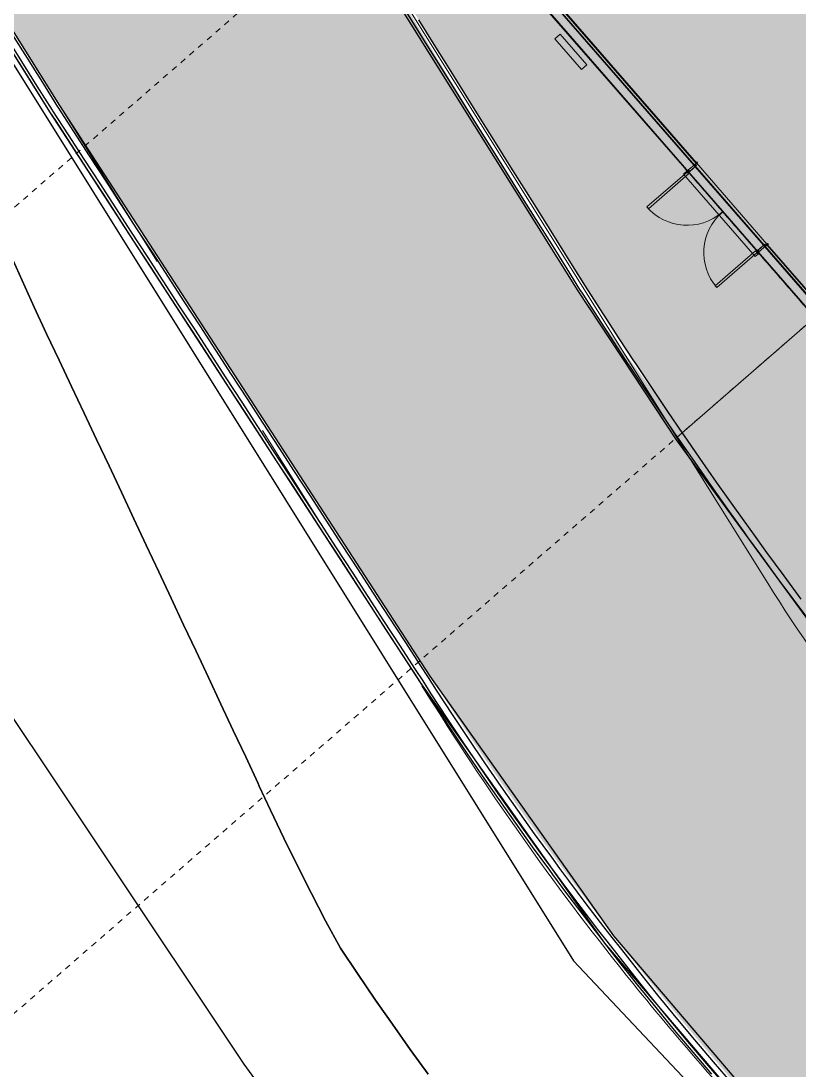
# Model space of a CAD drawing. Header units: metres. Extents: x 507649 to 508899, y 6966965 to 6967377.
# Drawn here: x 507733.64 to 507747.07, y 6967203.76 to 6967221.87 of the extents above; entities that cross this region are included whole.
import ezdxf

# ---------------------------------------------------------------- set-up
doc = ezdxf.new("R2010")
doc.units = ezdxf.units.M
doc.linetypes.add('Grid Line', pattern=[2.1, 1.2, -0.3, 0.3, -0.3])
doc.linetypes.add('Overhead', pattern=[0.004, 0.0025, -0.0015])
doc.layers.get('DEFPOINTS').update_dxf_attribs({"color": 11})
doc.layers.add('_PROP-BDY', color=6, linetype='Continuous', plot=False)
for name, color, linetype, lineweight in [('A-DOOR', 252, 'Continuous', 5), ('A-DOOR-FRAM', 252, 'Continuous', 5), ('A-FLOR', 252, 'Continuous', 5), ('A-FLOR-OVHD', 252, 'Overhead', 5), ('A-WALL', 252, 'Continuous', 5), ('A-WALL-FNSH', 252, 'Continuous', 5), ('F-FIRE', 252, 'Continuous', 5)]:
    doc.layers.add(name, color=color, linetype=linetype, lineweight=lineweight)
for name, color, linetype in [('C_ARCH_BUILDING_OUTLINE', 5, 'Continuous'), ('C_TEXT_2.5', 7, 'Continuous'), ('EWS_BATTER TOP', 30, 'EARTHWORKS_Batter Ticks 1'), ('HATCH_PAVEMENT_CARPARK', 254, 'Continuous'), ('KRB_LIP', 6, 'Continuous'), ('PAV_CREST SAG', 2, 'Continuous'), ('TIN BORDER', 5, 'Continuous'), ('TOPO_BANK', 252, 'Continuous')]:
    doc.layers.add(name, color=color, linetype=linetype)
doc.layers.add('C_HATCH_PR_BUILDING', color=7, linetype='Continuous', true_color=0xffffff)
doc.layers.add('HATCH_PAVEMENT_FOOTPATH', color=7, linetype='Continuous', true_color=0xffe8a3)
doc.layers.add('S-GRID', color=47, linetype='Continuous', lineweight=5, plot=False)
doc.linetypes.add('EARTHWORKS_Batter Ticks 1', pattern='A,0.5,[9,ISOCP.shx,S=1,R=0,X=0,Y=0],3,[9,ISOCP.shx,S=0.5,R=0,X=0,Y=0],2.5', length=6)

# ---------------------------------------------------------------- blocks, each defined once
blk = doc.blocks.new('XD_HATCH')
at = {"layer": 'C_HATCH_PR_BUILDING'}
h = blk.add_hatch(color=256, dxfattribs=at)
h.dxf.hatch_style = 1
h.paths.add_polyline_path([(507766.711, 6967255.442), (507736.522, 6967229.203), (507736.707, 6967228.989), (507736.687, 6967228.971), (507782.566, 6967176.226), (507795.661, 6967161.161), (507797.004, 6967162.328), (507817.315, 6967142.708), (507816.19, 6967141.318), (507902.111, 6967071.732), (507911.801, 6967083.72), (507919.918, 6967093.76), (507927.265, 6967102.833), (507888.211, 6967134.462), (507891.102, 6967138.268), (507841.624, 6967217.742), (507824.766, 6967203.095), (507829.311, 6967190.607), (507825.752, 6967187.514), (507795.494, 6967222.404)])
at = {"layer": 'HATCH_PAVEMENT_CARPARK'}
h = blk.add_hatch(color=256, dxfattribs=at)
h.dxf.hatch_style = 1
edge = h.paths.add_edge_path()
edge.add_arc((507820.003, 6967266.085), 90.985, 212.49045, 214.43315, ccw=False)
edge.add_line((507743.26, 6967217.211), (507739.398, 6967223.586))
edge.add_line((507739.398, 6967223.586), (507735.794, 6967229.354))
edge.add_arc((507741.735, 6967233.063), 7.004, 130.4092, 211.9744, ccw=False)
edge.add_line((507737.195, 6967238.395), (507750.654, 6967250.094))
edge.add_line((507750.654, 6967250.094), (507741.05, 6967244.042))
edge.add_line((507741.05, 6967244.042), (507736.887, 6967241.488))
edge.add_line((507736.887, 6967241.488), (507736.596, 6967241.375))
edge.add_line((507736.596, 6967241.375), (507734.55, 6967240.12))
edge.add_line((507734.55, 6967240.12), (507731.321, 6967238.12))
edge.add_line((507731.321, 6967238.12), (507725.641, 6967234.654))
edge.add_line((507725.641, 6967234.654), (507731.043, 6967225.636))
edge.add_line((507731.043, 6967225.636), (507734.314, 6967220.406))
edge.add_line((507734.314, 6967220.406), (507740.71, 6967210.555))
edge.add_arc((507792.018, 6967243.469), 60.957, 212.67978, 223.00419)
edge.add_line((507747.44, 6967201.893), (507760.817, 6967187.542))
edge.add_line((507760.817, 6967187.542), (507809.449, 6967136.334))
edge.add_line((507809.449, 6967136.334), (507818.102, 6967127.228))
edge.add_line((507818.102, 6967127.228), (507823.852, 6967121.378))
edge.add_line((507823.852, 6967121.378), (507824.492, 6967120.745))
edge.add_arc((508006.447, 6967303.151), 257.643, 225.07103, 227.49079)
edge.add_line((507832.355, 6967113.225), (507846.232, 6967101.068))
edge.add_line((507846.232, 6967101.068), (507853.401, 6967095.287))
edge.add_line((507853.401, 6967095.287), (507861.259, 6967089.103))
edge.add_line((507861.259, 6967089.103), (507875.892, 6967078.04))
edge.add_line((507875.892, 6967078.04), (507894.996, 6967066.105))
edge.add_line((507894.996, 6967066.105), (507898.306, 6967064.422))
edge.add_arc((507903.258, 6967076.442), 13, 247.607, 320.5781)
edge.add_line((507913.301, 6967068.186), (507923.209, 6967080.381))
edge.add_line((507923.209, 6967080.381), (507928.884, 6967087.367))
edge.add_line((507928.884, 6967087.367), (507934.503, 6967094.285))
edge.add_arc((507925.6, 6967101.304), 11.338, 321.7466, 356.9562)
edge.add_arc((507925.051, 6967101.301), 11.886, 357.1121, 390.6511)
edge.add_line((507935.276, 6967107.361), (507928.355, 6967118.419))
edge.add_arc((507932.593, 6967121.072), 5, 172.2504, 212.042, ccw=False)
edge.add_line((507927.638, 6967121.746), (507927.905, 6967123.707))
edge.add_line((507927.905, 6967123.707), (507927.905, 6967123.707))
edge.add_line((507927.905, 6967123.707), (507928.222, 6967126.036))
edge.add_line((507928.222, 6967126.036), (507922.15, 6967126.731))
edge.add_line((507922.15, 6967126.731), (507921.982, 6967124.77))
edge.add_line((507921.982, 6967124.77), (507922.008, 6967120.889))
edge.add_arc((507933.653, 6967120.754), 11.645, 179.3346, 190.5058)
edge.add_arc((507935.181, 6967121.115), 13.214, 190.8395, 200.6804)
edge.add_arc((507934.907, 6967121.234), 13.001, 201.5983, 211.6011)
edge.add_line((507923.833, 6967114.422), (507928.422, 6967107.084))
edge.add_arc((507919.474, 6967101.5), 10.548, 18.5241, 31.9651, ccw=False)
edge.add_line((507929.475, 6967104.851), (507929.787, 6967103.654))
edge.add_line((507929.787, 6967103.654), (507929.949, 6967102.428))
edge.add_arc((507919.973, 6967101.735), 10, -10.2075, 3.9733, ccw=False)
edge.add_arc((507921.309, 6967101.319), 8.612, 334.462, 350.9422, ccw=False)
edge.add_line((507929.08, 6967097.606), (507928.501, 6967096.513))
edge.add_line((507928.501, 6967096.513), (507927.791, 6967095.501))
edge.add_line((507927.791, 6967095.501), (507924.256, 6967091.166))
edge.add_line((507924.256, 6967091.166), (507918.568, 6967084.191))
edge.add_line((507918.568, 6967084.191), (507911.58, 6967075.614))
edge.add_line((507911.58, 6967075.614), (507910.645, 6967074.541))
edge.add_line((507910.645, 6967074.541), (507910.131, 6967074.048))
edge.add_line((507910.131, 6967074.048), (507909.863, 6967073.813))
edge.add_line((507909.863, 6967073.813), (507909.587, 6967073.587))
edge.add_line((507909.587, 6967073.587), (507909.304, 6967073.367))
edge.add_line((507909.304, 6967073.367), (507909.013, 6967073.157))
edge.add_line((507909.013, 6967073.157), (507908.416, 6967072.764))
edge.add_line((507908.416, 6967072.764), (507907.795, 6967072.408))
edge.add_line((507907.795, 6967072.408), (507907.154, 6967072.091))
edge.add_line((507907.154, 6967072.091), (507906.825, 6967071.948))
edge.add_line((507906.825, 6967071.948), (507906.493, 6967071.814))
edge.add_line((507906.493, 6967071.814), (507905.816, 6967071.577))
edge.add_line((507905.816, 6967071.577), (507905.127, 6967071.382))
edge.add_line((507905.127, 6967071.382), (507904.429, 6967071.208))
edge.add_line((507904.429, 6967071.208), (507903.012, 6967071.034))
edge.add_line((507903.012, 6967071.034), (507901.581, 6967071.056))
edge.add_line((507901.581, 6967071.056), (507900.489, 6967071.127))
edge.add_line((507900.489, 6967071.127), (507899.41, 6967071.292))
edge.add_line((507899.41, 6967071.292), (507898.989, 6967071.383))
edge.add_line((507898.989, 6967071.383), (507898.134, 6967071.614))
edge.add_line((507898.134, 6967071.614), (507897.297, 6967071.904))
edge.add_line((507897.297, 6967071.904), (507895.368, 6967072.947))
edge.add_line((507895.368, 6967072.947), (507879.298, 6967082.987))
edge.add_line((507879.298, 6967082.987), (507866.995, 6967092.289))
edge.add_line((507866.995, 6967092.289), (507856.54, 6967100.453))
edge.add_line((507856.54, 6967100.453), (507836.168, 6967117.777))
edge.add_line((507836.168, 6967117.777), (507828.863, 6967124.875))
edge.add_line((507828.863, 6967124.875), (507821.037, 6967132.845))
edge.add_line((507821.037, 6967132.845), (507813.741, 6967140.457))
edge.add_line((507813.741, 6967140.457), (507815.658, 6967142.761))
edge.add_line((507815.658, 6967142.761), (507797.065, 6967160.683))
edge.add_line((507797.065, 6967160.683), (507795.715, 6967159.508))
edge.add_line((507795.715, 6967159.508), (507754.472, 6967202.936))
edge.add_line((507754.472, 6967202.936), (507751.459, 6967206.268))
edge.add_arc((507819.868, 6967266.093), 90.877, 214.4857, 221.17028, ccw=False)
at = {"layer": 'HATCH_PAVEMENT_FOOTPATH'}
h = blk.add_hatch(color=256, dxfattribs=at)
h.dxf.hatch_style = 1
h.paths.add_polyline_path([(507816.19, 6967141.318), (507817.315, 6967142.708), (507797.004, 6967162.328), (507795.661, 6967161.161), (507782.566, 6967176.226), (507736.687, 6967228.971), (507736.707, 6967228.989), (507736.521, 6967229.201), (507736.245, 6967228.918), (507736.554, 6967228.404), (507736.811, 6967227.975), (507737.068, 6967227.546), (507737.326, 6967227.118), (507737.583, 6967226.689), (507737.846, 6967226.25), (507738.098, 6967225.832), (507738.355, 6967225.403), (507738.613, 6967224.974), (507738.87, 6967224.546), (507739.128, 6967224.117), (507739.435, 6967223.606), (507739.647, 6967223.266), (507739.913, 6967222.842), (507740.178, 6967222.419), (507740.444, 6967221.995), (507740.709, 6967221.571), (507740.974, 6967221.147), (507741.24, 6967220.723), (507741.411, 6967220.45), (507741.505, 6967220.3), (507741.77, 6967219.876), (507742.035, 6967219.452), (507742.301, 6967219.028), (507742.566, 6967218.604), (507742.831, 6967218.18), (507743.096, 6967217.756), (507743.387, 6967217.291), (507743.629, 6967216.913), (507743.901, 6967216.494), (507744.224, 6967216), (507744.45, 6967215.66), (507744.728, 6967215.246), (507745.084, 6967214.723), (507745.292, 6967214.422), (507745.577, 6967214.012), (507745.865, 6967213.604), (507746.155, 6967213.198), (507746.447, 6967212.793), (507746.741, 6967212.39), (507747.038, 6967211.989), (507747.337, 6967211.589), (507747.638, 6967211.19), (507747.941, 6967210.794), (507748.246, 6967210.399), (507748.554, 6967210.006), (507748.863, 6967209.614), (507749.175, 6967209.224), (507749.489, 6967208.836), (507749.805, 6967208.45), (507750.123, 6967208.065), (507750.444, 6967207.683), (507750.766, 6967207.301), (507751.091, 6967206.922), (507751.417, 6967206.545), (507751.571, 6967206.368), (507751.748, 6967206.173), (507752.418, 6967205.431), (507753.089, 6967204.689), (507753.759, 6967203.947), (507754.582, 6967203.038), (507755.112, 6967202.479), (507755.8, 6967201.754), (507756.489, 6967201.029), (507757.178, 6967200.304), (507757.866, 6967199.579), (507758.555, 6967198.854), (507758.732, 6967198.667), (507759.244, 6967198.129), (507759.932, 6967197.404), (507760.621, 6967196.679), (507761.31, 6967195.953), (507761.998, 6967195.228), (507762.687, 6967194.503), (507763.375, 6967193.778), (507764.064, 6967193.053), (507764.753, 6967192.328), (507765.276, 6967191.777), (507765.441, 6967191.603), (507766.13, 6967190.878), (507766.819, 6967190.153), (507767.507, 6967189.428), (507768.196, 6967188.702), (507768.885, 6967187.977), (507769.573, 6967187.252), (507770.262, 6967186.527), (507770.951, 6967185.802), (507771.639, 6967185.077), (507772.328, 6967184.352), (507773.016, 6967183.627), (507773.705, 6967182.902), (507774.394, 6967182.176), (507775.082, 6967181.451), (507775.771, 6967180.726), (507776.46, 6967180.001), (507777.148, 6967179.276), (507777.837, 6967178.551), (507778.526, 6967177.826), (507779.214, 6967177.101), (507779.903, 6967176.376), (507780.591, 6967175.651), (507781.28, 6967174.925), (507781.969, 6967174.2), (507782.657, 6967173.475), (507783.346, 6967172.75), (507784.035, 6967172.025), (507784.723, 6967171.3), (507785.412, 6967170.575), (507786.101, 6967169.85), (507786.789, 6967169.125), (507787.478, 6967168.399), (507788.166, 6967167.674), (507788.855, 6967166.949), (507789.544, 6967166.224), (507790.232, 6967165.499), (507790.921, 6967164.774), (507791.61, 6967164.049), (507792.298, 6967163.324), (507792.987, 6967162.599), (507793.676, 6967161.874), (507794.364, 6967161.148), (507795.053, 6967160.423), (507795.725, 6967159.716), (507796.281, 6967160.199), (507797.07, 6967160.886), (507797.235, 6967160.727), (507797.955, 6967160.033), (507798.675, 6967159.339), (507799.395, 6967158.645), (507800.115, 6967157.951), (507800.835, 6967157.257), (507801.555, 6967156.563), (507802.275, 6967155.869), (507802.995, 6967155.175), (507803.715, 6967154.481), (507804.435, 6967153.787), (507805.155, 6967153.093), (507805.875, 6967152.399), (507806.595, 6967151.705), (507807.315, 6967151.011), (507808.035, 6967150.317), (507808.755, 6967149.623), (507809.475, 6967148.929), (507810.195, 6967148.235), (507810.915, 6967147.541), (507811.635, 6967146.847), (507812.355, 6967146.153), (507813.074, 6967145.459), (507813.794, 6967144.765), (507814.514, 6967144.071), (507815.234, 6967143.377), (507815.861, 6967142.774), (507815.606, 6967142.459), (507814.977, 6967141.681), (507814.348, 6967140.904), (507813.941, 6967140.466), (507814.091, 6967140.308), (507816.88, 6967137.44), (507817.569, 6967136.715), (507818.257, 6967135.99), (507818.946, 6967135.265), (507819.635, 6967134.54), (507820.323, 6967133.815), (507821.145, 6967132.95), (507821.708, 6967132.376), (507822.409, 6967131.662), (507823.11, 6967130.949), (507823.81, 6967130.235), (507824.511, 6967129.521), (507825.211, 6967128.808), (507825.912, 6967128.094), (507826.613, 6967127.381), (507827.313, 6967126.667), (507828.014, 6967125.954), (507828.714, 6967125.24), (507828.968, 6967124.982), (507829.423, 6967124.54), (507830.14, 6967123.843), (507830.858, 6967123.146), (507831.575, 6967122.449), (507832.292, 6967121.752), (507833.009, 6967121.055), (507833.726, 6967120.358), (507834.444, 6967119.662), (507835.161, 6967118.965), (507835.878, 6967118.268), (507836.269, 6967117.888), (507836.608, 6967117.6), (507837.37, 6967116.952), (507838.132, 6967116.304), (507838.893, 6967115.656), (507839.655, 6967115.009), (507840.417, 6967114.361), (507841.179, 6967113.713), (507841.941, 6967113.065), (507842.702, 6967112.417), (507843.464, 6967111.77), (507844.226, 6967111.122), (507844.988, 6967110.474), (507845.75, 6967109.826), (507846.511, 6967109.178), (507847.273, 6967108.531), (507848.035, 6967107.883), (507848.797, 6967107.235), (507849.559, 6967106.587), (507850.32, 6967105.939), (507851.082, 6967105.291), (507851.844, 6967104.644), (507852.606, 6967103.996), (507853.368, 6967103.348), (507854.129, 6967102.7), (507854.891, 6967102.052), (507855.653, 6967101.405), (507856.415, 6967100.757), (507856.635, 6967100.57), (507857.19, 6967100.136), (507857.979, 6967099.52), (507858.767, 6967098.905), (507859.555, 6967098.289), (507860.343, 6967097.674), (507861.131, 6967097.058), (507861.919, 6967096.443), (507862.707, 6967095.827), (507863.496, 6967095.212), (507864.284, 6967094.596), (507865.072, 6967093.981), (507865.86, 6967093.365), (507866.648, 6967092.75), (507867.086, 6967092.408), (507867.439, 6967092.141), (507868.236, 6967091.538), (507869.034, 6967090.935), (507869.832, 6967090.332), (507870.629, 6967089.729), (507871.427, 6967089.126), (507872.225, 6967088.523), (507873.022, 6967087.92), (507873.82, 6967087.317), (507874.618, 6967086.714), (507875.416, 6967086.111), (507876.213, 6967085.508), (507877.011, 6967084.905), (507877.809, 6967084.301), (507878.606, 6967083.698), (507879.394, 6967083.104), (507880.242, 6967082.574), (507881.09, 6967082.045), (507881.938, 6967081.515), (507882.786, 6967080.985), (507883.634, 6967080.455), (507884.482, 6967079.925), (507885.331, 6967079.395), (507886.179, 6967078.865), (507887.027, 6967078.335), (507887.875, 6967077.806), (507888.723, 6967077.276), (507889.571, 6967076.746), (507890.419, 6967076.216), (507890.786, 6967075.987), (507891.267, 6967075.686), (507892.115, 6967075.156), (507892.963, 6967074.626), (507893.811, 6967074.097), (507894.659, 6967073.567), (507895.507, 6967073.037), (507895.932, 6967072.787), (507896.368, 6967072.553), (507896.812, 6967072.337), (507897.264, 6967072.139), (507897.724, 6967071.959), (507898.191, 6967071.798), (507898.393, 6967071.735), (507898.664, 6967071.655), (507899.143, 6967071.532), (507899.625, 6967071.428), (507900.112, 6967071.343), (507900.602, 6967071.277), (507901.094, 6967071.232), (507901.587, 6967071.206), (507902.081, 6967071.2), (507902.575, 6967071.213), (507903.067, 6967071.247), (507903.173, 6967071.258), (507902.299, 6967071.964), (507902.111, 6967071.732)])
blk = doc.blocks.new('XE_SURVEY')
at = {"layer": 'TOPO_BANK'}
blk.add_polyline3d([(507723.895, 6967222.829, 4.371), (507730.134, 6967214.871, 4.105), (507737.489, 6967203.859, 3.688), (507743.512, 6967195.586, 3.655), (507750.898, 6967187.875, 3.554), (507760.503, 6967177.016, 3.598), (507770.647, 6967167.036, 3.639), (507777.921, 6967158.471, 3.477), (507785.998, 6967150.322, 3.457), (507794.026, 6967141.443, 3.458), (507803.174, 6967132.304, 3.515), (507810.571, 6967124.666, 3.543), (507819.277, 6967116.234, 3.546), (507826.23, 6967109.289, 3.707), (507832.809, 6967102.051, 3.721)], dxfattribs=at)
blk = doc.blocks.new('25027_BNP_Skygate Play-Sheet - 000101 - SITE PLAN')
at = {"layer": '_PROP-BDY'}
for p, q in [((-2260610.86, 4059443.92), (-2388364.28, 4033725.42)), ((-2226983.37, 4059443.92), (-2260610.86, 4059443.92))]:
    blk.add_line(p, q, dxfattribs=at)
at = {"layer": 'A-DOOR'}
for p, q in [((-2250245.74, 4051472.55), (-2250285.25, 4051466.3)), ((-2250285.25, 4051466.3), (-2250141.33, 4050557.62)), ((-2250101.82, 4050563.88), (-2250245.74, 4051472.55)), ((-2252065.06, 4051184.39), (-2252025.56, 4051190.65)), ((-2251921.14, 4050275.72), (-2252065.06, 4051184.39)), ((-2252025.56, 4051190.65), (-2251881.63, 4050281.98)), ((-2250141.33, 4050557.62), (-2250101.82, 4050563.88)), ((-2251881.63, 4050281.98), (-2251921.14, 4050275.72))]:
    blk.add_line(p, q, dxfattribs=at)
for centre, start, end in [((-2250101.82, 4050563.88), 99.000328, 189.000328), ((-2251921.14, 4050275.72), 9.000328, 99.000328)]:
    blk.add_arc(centre, 920, start, end, dxfattribs=at)
at = {"layer": 'A-DOOR-FRAM'}
for p, q in [((-2250080.09, 4050567.32), (-2250099.84, 4050564.19)), ((-2250080.09, 4050567.32), (-2250099.84, 4050564.19)), ((-2250099.84, 4050564.19), (-2250093.43, 4050523.7)), ((-2250093.43, 4050523.7), (-2250099.84, 4050564.19)), ((-2250097.55, 4050562.53), (-2250081.75, 4050565.03)), ((-2250097.55, 4050562.53), (-2250081.75, 4050565.03)), ((-2250091.14, 4050522.04), (-2250097.55, 4050562.53)), ((-2250097.55, 4050562.53), (-2250091.14, 4050522.04)), ((-2250080.19, 4050555.16), (-2250093.03, 4050553.12)), ((-2250080.19, 4050555.16), (-2250093.03, 4050553.12)), ((-2250093.03, 4050553.12), (-2250092.71, 4050551.15)), ((-2250092.71, 4050551.15), (-2250093.03, 4050553.12)), ((-2250092.71, 4050551.15), (-2250077.9, 4050553.5)), ((-2250092.71, 4050551.15), (-2250077.9, 4050553.5)), ((-2250081.75, 4050565.03), (-2250080.19, 4050555.16)), ((-2250080.19, 4050555.16), (-2250081.75, 4050565.03)), ((-2250077.9, 4050553.5), (-2250080.09, 4050567.32)), ((-2250080.09, 4050567.32), (-2250077.9, 4050553.5)), ((-2250093.43, 4050523.7), (-2250118.12, 4050519.79)), ((-2250093.43, 4050523.7), (-2250118.12, 4050519.79)), ((-2250118.12, 4050519.79), (-2250093.56, 4050364.72)), ((-2250115.83, 4050518.13), (-2250091.14, 4050522.04)), ((-2250115.83, 4050518.13), (-2250091.14, 4050522.04)), ((-2250091.9, 4050367.01), (-2250115.83, 4050518.13)), ((-2250093.56, 4050364.72), (-2250068.87, 4050368.63)), ((-2250093.56, 4050364.72), (-2250068.87, 4050368.63)), ((-2250067.2, 4050370.92), (-2250091.9, 4050367.01)), ((-2250067.2, 4050370.92), (-2250091.9, 4050367.01)), ((-2250068.87, 4050368.63), (-2250062.45, 4050328.14)), ((-2250062.45, 4050328.14), (-2250068.87, 4050368.63)), ((-2250060.79, 4050330.43), (-2250067.2, 4050370.92)), ((-2250067.2, 4050370.92), (-2250060.79, 4050330.43)), ((-2251923.11, 4050275.41), (-2251942.87, 4050272.28)), ((-2251942.87, 4050272.28), (-2251923.11, 4050275.41)), ((-2251942.87, 4050272.28), (-2251940.68, 4050258.45)), ((-2251940.68, 4050258.45), (-2251942.87, 4050272.28)), ((-2251940.68, 4050258.45), (-2251925.86, 4050260.8)), ((-2251925.86, 4050260.8), (-2251940.68, 4050258.45)), ((-2251940.58, 4050270.61), (-2251924.78, 4050273.12)), ((-2251924.78, 4050273.12), (-2251940.58, 4050270.61)), ((-2251939.01, 4050260.74), (-2251940.58, 4050270.61)), ((-2251940.58, 4050270.61), (-2251939.01, 4050260.74)), ((-2251926.17, 4050262.77), (-2251939.01, 4050260.74)), ((-2251939.01, 4050260.74), (-2251926.17, 4050262.77)), ((-2251925.86, 4050260.8), (-2251926.17, 4050262.77)), ((-2251926.17, 4050262.77), (-2251925.86, 4050260.8)), ((-2251924.78, 4050273.12), (-2251918.36, 4050232.62)), ((-2251918.36, 4050232.62), (-2251924.78, 4050273.12)), ((-2251916.7, 4050234.91), (-2251923.11, 4050275.41)), ((-2251923.11, 4050275.41), (-2251916.7, 4050234.91)), ((-2251918.36, 4050232.62), (-2251893.67, 4050236.53)), ((-2251893.67, 4050236.53), (-2251918.36, 4050232.62)), ((-2251892.01, 4050238.82), (-2251916.7, 4050234.91)), ((-2251916.7, 4050234.91), (-2251892.01, 4050238.82)), ((-2251893.67, 4050236.53), (-2251869.73, 4050085.42)), ((-2251867.45, 4050083.75), (-2251892.01, 4050238.82)), ((-2250062.45, 4050328.14), (-2250042.7, 4050331.27)), ((-2250062.45, 4050328.14), (-2250042.7, 4050331.27)), ((-2250044.99, 4050332.93), (-2250060.79, 4050330.43)), ((-2250044.99, 4050332.93), (-2250060.79, 4050330.43)), ((-2250044.89, 4050345.09), (-2250059.7, 4050342.75)), ((-2250044.89, 4050345.09), (-2250059.7, 4050342.75)), ((-2250059.7, 4050342.75), (-2250059.39, 4050340.77)), ((-2250059.39, 4050340.77), (-2250059.7, 4050342.75)), ((-2250059.39, 4050340.77), (-2250046.55, 4050342.8)), ((-2250059.39, 4050340.77), (-2250046.55, 4050342.8)), ((-2250046.55, 4050342.8), (-2250044.99, 4050332.93)), ((-2250044.99, 4050332.93), (-2250046.55, 4050342.8)), ((-2250042.7, 4050331.27), (-2250044.89, 4050345.09)), ((-2250044.89, 4050345.09), (-2250042.7, 4050331.27)), ((-2251892.85, 4050052.39), (-2251907.67, 4050050.05)), ((-2251907.67, 4050050.05), (-2251892.85, 4050052.39)), ((-2251907.67, 4050050.05), (-2251905.48, 4050036.22)), ((-2251905.48, 4050036.22), (-2251907.67, 4050050.05)), ((-2251905.48, 4050036.22), (-2251885.72, 4050039.35)), ((-2251885.72, 4050039.35), (-2251905.48, 4050036.22)), ((-2251905.38, 4050048.38), (-2251892.54, 4050050.42)), ((-2251892.54, 4050050.42), (-2251905.38, 4050048.38)), ((-2251903.82, 4050038.51), (-2251905.38, 4050048.38)), ((-2251905.38, 4050048.38), (-2251903.82, 4050038.51)), ((-2251888.01, 4050041.01), (-2251903.82, 4050038.51)), ((-2251903.82, 4050038.51), (-2251888.01, 4050041.01)), ((-2251869.73, 4050085.42), (-2251894.43, 4050081.51)), ((-2251894.43, 4050081.51), (-2251869.73, 4050085.42)), ((-2251894.43, 4050081.51), (-2251888.01, 4050041.01)), ((-2251888.01, 4050041.01), (-2251894.43, 4050081.51)), ((-2251892.54, 4050050.42), (-2251892.85, 4050052.39)), ((-2251892.85, 4050052.39), (-2251892.54, 4050050.42)), ((-2251892.14, 4050079.84), (-2251867.45, 4050083.75)), ((-2251867.45, 4050083.75), (-2251892.14, 4050079.84)), ((-2251885.72, 4050039.35), (-2251892.14, 4050079.84)), ((-2251892.14, 4050079.84), (-2251885.72, 4050039.35))]:
    blk.add_line(p, q, dxfattribs=at)
at = {"layer": 'A-FLOR'}
for p, q in [((-2255447.97, 4059143.92), (-2255197.72, 4059143.92)), ((-2252074.96, 4059143.92), (-2250003.34, 4059143.92)), ((-2246564.75, 4059143.92), (-2226784.1, 4059143.92)), ((-2236588.2, 4053143.92), (-2256857.69, 4053143.92))]:
    blk.add_line(p, q, dxfattribs=at)
blk.add_arc((-2256857.69, 4023143.92), 30000, 90, 101.5, dxfattribs=at)
for points in [[(-2261488.84, 4058777.65), (-2259485.09, 4059021.53), (-2257466.68, 4059143.91), (-2255447.97, 4059143.92)], [(-2265416.36, 4058140.15), (-2264116.23, 4058404.66), (-2262805.77, 4058617.37), (-2261488.84, 4058777.65)]]:
    blk.add_open_spline(points, degree=3, dxfattribs=at)
at = {"layer": 'A-FLOR-OVHD'}
blk.add_line((-2325995.01, 4038527.95), (-2236242.9, 4052743.81), dxfattribs=at)
at = {"layer": 'A-WALL'}
for p, q in [((-2253399.87, 4050027.12), (-2253893.78, 4053143.92)), ((-2237079.67, 4052459.41), (-2250064.15, 4050402.79)), ((-2237071.85, 4052410.02), (-2250056.33, 4050353.41)), ((-2243046.55, 4051666.18), (-2250087.62, 4050550.94)), ((-2251962.99, 4050337.7), (-2250100.22, 4050632.75)), ((-2251930.64, 4050259.03), (-2250087.62, 4050550.94)), ((-2250100.22, 4050632.75), (-2250087.27, 4050551)), ((-2250087.62, 4050550.94), (-2250056.33, 4050353.41)), ((-2250098.72, 4050397.31), (-2251872.61, 4050116.35)), ((-2250064.15, 4050402.79), (-2250097.14, 4050397.56)), ((-2251930.64, 4050259.03), (-2253382.69, 4050029.04)), ((-2251950.05, 4050255.95), (-2251962.99, 4050337.7)), ((-2251899.36, 4050061.49), (-2251930.64, 4050259.03)), ((-2250054.92, 4050344.52), (-2251897.95, 4050052.6)), ((-2251907.18, 4050110.87), (-2277568.29, 4046046.4)), ((-2251899.36, 4050061.49), (-2265801.63, 4047859.5)), ((-2251874.19, 4050116.1), (-2251907.18, 4050110.87))]:
    blk.add_line(p, q, dxfattribs=at)
at = {"layer": 'A-WALL-FNSH'}
for p, q in [((-2250054.92, 4050344.52), (-2237070.44, 4052401.13)), ((-2250056.33, 4050353.41), (-2250054.92, 4050344.52)), ((-2264781.46, 4048011.98), (-2251897.95, 4050052.6)), ((-2251897.95, 4050052.6), (-2251899.36, 4050061.49))]:
    blk.add_line(p, q, dxfattribs=at)
at = {"layer": 'F-FIRE'}
for p, q in [((-2246942.99, 4051282.18), (-2247634.38, 4051172.67)), ((-2246924.22, 4051163.66), (-2246942.99, 4051282.18)), ((-2247634.38, 4051172.67), (-2247615.6, 4051054.15)), ((-2247615.6, 4051054.15), (-2246924.22, 4051163.66))]:
    blk.add_line(p, q, dxfattribs=at)
for start, end in [(84.000328, 114.000328), (264.000328, 294.000328)]:
    blk.add_arc((-2247279.3, 4051168.16), 60, start, end, dxfattribs=at)
at = {"layer": 'S-GRID', "linetype": 'Grid Line'}
for p, q in [((-2235781.93, 4005912.8), (-2249437.88, 4092129.84)), ((-2245896.89, 4002655.43), (-2259808.6, 4090487.22)), ((-2325990.24, 4038528.7), (-2226640.2, 4054264.79))]:
    blk.add_line(p, q, dxfattribs=at)
blk = doc.blocks.new('XE_ARCH')
at = {"xscale": 0.001, "yscale": 0.001, "zscale": 0.001, "rotation": 121.996}
blk.add_blockref('25027_BNP_Skygate Play-Sheet - 000101 - SITE PLAN', (509988.126, 6971273.77), dxfattribs=at)
at = {"layer": 'DEFPOINTS'}
blk.add_lwpolyline([(507766.713, 6967255.443), (507736.522, 6967229.203), (507795.661, 6967161.161), (507797.005, 6967162.329), (507817.315, 6967142.708), (507816.19, 6967141.319), (507902.084, 6967071.741), (507927.265, 6967102.832), (507888.211, 6967134.463), (507891.284, 6967138.257), (507841.636, 6967217.752), (507824.767, 6967203.096), (507829.281, 6967190.691), (507825.699, 6967187.577), (507766.713, 6967255.443)], dxfattribs=at)
blk = doc.blocks.new('A$Cbbbd136e')
at = {"layer": 'TIN BORDER'}
blk.add_lwpolyline([(507733.459, 6967217.85), (507733.665, 6967217.388), (507733.872, 6967216.926), (507734.086, 6967216.469), (507734.301, 6967216.013), (507734.517, 6967215.556), (507734.732, 6967215.1), (507734.948, 6967214.644), (507735.164, 6967214.188), (507735.378, 6967213.731), (507735.593, 6967213.274), (507735.807, 6967212.817), (507736.022, 6967212.36), (507736.236, 6967211.903), (507736.451, 6967211.446), (507736.665, 6967210.989), (507736.879, 6967210.533), (507737.094, 6967210.076), (507737.308, 6967209.619), (507737.523, 6967209.162), (507737.737, 6967208.705), (507737.757, 6967208.66), (507737.953, 6967208.243), (507738.183, 6967207.762), (507738.417, 6967207.283), (507738.657, 6967206.806), (507738.901, 6967206.331), (507739.157, 6967205.863), (507739.452, 6967205.422), (507739.751, 6967204.983), (507739.806, 6967204.904), (507740.055, 6967204.548), (507740.363, 6967204.115), (507740.675, 6967203.685)], dxfattribs=at)
blk = doc.blocks.new('XD_DESIGN BASE_1')
at = {"layer": 'C_ARCH_BUILDING_OUTLINE', "elevation": 5.24}
blk.add_lwpolyline([(507902.095, 6967072.072), (507919.667, 6967093.787), (507918.626, 6967094.631), (507925.899, 6967103.612), (507888.008, 6967134.433), (507891.102, 6967138.268), (507841.557, 6967217.483), (507824.94, 6967203.05), (507829.494, 6967190.536), (507825.676, 6967187.216), (507825.561, 6967187.348), (507766.697, 6967255.23), (507751.828, 6967242.078), (507736.783, 6967229.129), (507754.43, 6967208.841), (507781.975, 6967177.135), (507795.754, 6967161.44), (507797.064, 6967162.579), (507797.288, 6967162.407), (507817.659, 6967142.729), (507816.547, 6967141.356), (507902.095, 6967072.072)], dxfattribs=at)
at = {"layer": 'C_ARCH_BUILDING_OUTLINE'}
blk.add_polyline3d([(507736.687, 6967228.971, 5.19), (507745.146, 6967219.279, 5.19), (507746.37, 6967217.871, 5.19), (507754.234, 6967208.823, 5.19), (507768.143, 6967192.82, 5.19), (507769.367, 6967191.412, 5.19), (507782.566, 6967176.226, 5.19), (507783.803, 6967174.803, 5.19), (507795.661, 6967161.161, 5.19), (507797.004, 6967162.328, 5.19), (507800.245, 6967159.197, 5.19), (507802.403, 6967157.113, 5.19), (507804.136, 6967155.438, 5.19), (507805.478, 6967154.142, 5.19), (507817.315, 6967142.708, 5.19), (507816.19, 6967141.318, 5.19), (507816.927, 6967140.721, 5.19), (507818.377, 6967139.547, 5.19), (507830.216, 6967129.959, 5.19), (507831.666, 6967128.784, 5.19), (507861.059, 6967104.979, 5.19), (507863.254, 6967103.202, 5.19)], dxfattribs=at)
at = {"layer": 'EWS_BATTER TOP'}
blk.add_polyline3d([(507846.103, 6967100.914, 5.086), (507832.222, 6967113.076, 4.994), (507824.351, 6967120.603, 4.94), (507824.351, 6967120.603, 4.94), (507823.71, 6967121.237, 4.94), (507817.959, 6967127.089, 4.985), (507809.304, 6967136.196, 5.048), (507802.418, 6967143.447, 5.098), (507791.219, 6967155.239, 5.017), (507776.471, 6967170.768, 4.91), (507775.851, 6967171.421, 4.91), (507760.671, 6967187.405, 5.021), (507747.294, 6967201.757, 5.119), (507743.722, 6967205.95, 5.086), (507740.542, 6967210.447, 5.053), (507740.542, 6967210.447, 5.053), (507734.144, 6967220.3, 4.982), (507730.872, 6967225.532, 4.921), (507730.871, 6967225.534, 4.921), (507725.521, 6967234.465, 4.517)], dxfattribs=at)
at = {"layer": 'KRB_LIP'}
for points in [[(507858.979, 6967098.438, 4.98), (507851.174, 6967104.69, 4.98), (507843.547, 6967111.161, 4.98), (507836.107, 6967117.864, 4.98), (507828.856, 6967124.8, 4.98), (507821.796, 6967131.971, 4.98), (507813.741, 6967140.457, 5), (507815.6, 6967142.752, 5.03), (507797.015, 6967160.682, 5.034), (507795.665, 6967159.508, 5.016), (507765.167, 6967191.673, 5.015), (507758.623, 6967198.564, 5.008), (507754.472, 6967202.936, 5.008), (507751.459, 6967206.268, 5.008), (507748.088, 6967210.358, 5.008), (507744.961, 6967214.638, 5.008), (507744.961, 6967214.638, 5.008), (507743.26, 6967217.211, 5.008), (507743.26, 6967217.211, 5.008), (507739.306, 6967223.529, 5.015)], [(507846.232, 6967101.068, 4.977), (507832.355, 6967113.225, 4.884), (507824.492, 6967120.745, 4.83), (507824.492, 6967120.745, 4.83), (507823.852, 6967121.378, 4.83), (507818.102, 6967127.228, 4.876), (507809.449, 6967136.334, 4.938), (507802.563, 6967143.585, 4.988), (507791.364, 6967155.376, 4.907), (507776.616, 6967170.906, 4.8), (507775.996, 6967171.559, 4.8), (507760.817, 6967187.542, 4.911), (507747.44, 6967201.893, 5.009), (507743.88, 6967206.073, 4.976), (507740.71, 6967210.555, 4.943), (507740.71, 6967210.555, 4.943), (507734.314, 6967220.406, 4.873), (507731.043, 6967225.636, 4.811), (507726.104, 6967233.882, 4.407), (507725.641, 6967234.654, 4.407)]]:
    blk.add_polyline3d(points, dxfattribs=at)
at = {"layer": 'PAV_CREST SAG'}
for points in [[(507747.325, 6967211.422, 5.158), (507747.025, 6967211.822, 5.158), (507746.728, 6967212.223, 5.158), (507746.432, 6967212.626, 5.158), (507746.187, 6967212.964, 5.158), (507746.139, 6967213.031, 5.158), (507745.848, 6967213.438, 5.158), (507745.56, 6967213.846, 5.158), (507745.274, 6967214.255, 5.158), (507744.994, 6967214.661, 5.158), (507744.99, 6967214.667, 5.158), (507744.708, 6967215.08, 5.158), (507744.429, 6967215.494, 5.158), (507744.152, 6967215.91, 5.158), (507744.133, 6967215.939, 5.158), (507743.877, 6967216.328, 5.158), (507743.605, 6967216.747, 5.158), (507743.335, 6967217.167, 5.158), (507743.293, 6967217.233, 5.158), (507743.07, 6967217.591, 5.158), (507742.805, 6967218.015, 5.159), (507742.539, 6967218.439, 5.159), (507742.274, 6967218.862, 5.16), (507742.009, 6967219.286, 5.16), (507741.744, 6967219.71, 5.161), (507741.479, 6967220.134, 5.161), (507741.317, 6967220.392, 5.162), (507741.213, 6967220.558, 5.162), (507740.948, 6967220.982, 5.162), (507740.683, 6967221.405, 5.163), (507740.417, 6967221.829, 5.163), (507740.152, 6967222.253, 5.164)], [(507747.325, 6967211.422, 5.158), (507747.025, 6967211.822, 5.158), (507746.728, 6967212.223, 5.158), (507746.432, 6967212.626, 5.158), (507746.187, 6967212.964, 5.158), (507746.139, 6967213.031, 5.158), (507745.848, 6967213.438, 5.158), (507745.56, 6967213.846, 5.158), (507745.274, 6967214.255, 5.158), (507744.994, 6967214.661, 5.158), (507744.99, 6967214.667, 5.158), (507744.708, 6967215.08, 5.158), (507744.429, 6967215.494, 5.158), (507744.152, 6967215.91, 5.158), (507744.133, 6967215.939, 5.158), (507743.877, 6967216.328, 5.158), (507743.605, 6967216.747, 5.158), (507743.335, 6967217.167, 5.158), (507743.293, 6967217.233, 5.158), (507743.07, 6967217.591, 5.158), (507742.805, 6967218.015, 5.159), (507742.539, 6967218.439, 5.159), (507742.274, 6967218.862, 5.16), (507742.009, 6967219.286, 5.16), (507741.744, 6967219.71, 5.161), (507741.479, 6967220.134, 5.161), (507741.317, 6967220.392, 5.162), (507741.213, 6967220.558, 5.162), (507740.948, 6967220.982, 5.162), (507740.683, 6967221.405, 5.163), (507740.417, 6967221.829, 5.163), (507740.152, 6967222.253, 5.164)], [(507747.325, 6967211.422, 5.158), (507747.025, 6967211.822, 5.158), (507746.728, 6967212.223, 5.158), (507746.432, 6967212.626, 5.158), (507746.187, 6967212.964, 5.158), (507746.139, 6967213.031, 5.158), (507745.848, 6967213.438, 5.158), (507745.56, 6967213.846, 5.158), (507745.274, 6967214.255, 5.158), (507744.994, 6967214.661, 5.158), (507744.99, 6967214.667, 5.158), (507744.708, 6967215.08, 5.158), (507744.429, 6967215.494, 5.158), (507744.152, 6967215.91, 5.158), (507744.133, 6967215.939, 5.158), (507743.877, 6967216.328, 5.158), (507743.605, 6967216.747, 5.158), (507743.335, 6967217.167, 5.158), (507743.293, 6967217.233, 5.158), (507743.07, 6967217.591, 5.158), (507742.805, 6967218.015, 5.159), (507742.539, 6967218.439, 5.159), (507742.274, 6967218.862, 5.16), (507742.009, 6967219.286, 5.16), (507741.744, 6967219.71, 5.161), (507741.479, 6967220.134, 5.161), (507741.317, 6967220.392, 5.162), (507741.213, 6967220.558, 5.162), (507740.948, 6967220.982, 5.162), (507740.683, 6967221.405, 5.163), (507740.417, 6967221.829, 5.163), (507740.152, 6967222.253, 5.164)], [(507747.113, 6967211.887, 5.158), (507746.816, 6967212.288, 5.158), (507746.521, 6967212.691, 5.158), (507746.277, 6967213.029, 5.158), (507746.229, 6967213.095, 5.158), (507745.938, 6967213.501, 5.158), (507745.65, 6967213.909, 5.158), (507745.364, 6967214.318, 5.158), (507745.084, 6967214.723, 5.158), (507745.08, 6967214.729, 5.158), (507744.799, 6967215.141, 5.158), (507744.52, 6967215.555, 5.158), (507744.244, 6967215.971, 5.158), (507744.224, 6967216, 5.158), (507743.97, 6967216.388, 5.158), (507743.698, 6967216.807, 5.158), (507743.428, 6967217.227, 5.158), (507743.386, 6967217.292, 5.158), (507743.163, 6967217.649, 5.158), (507742.898, 6967218.073, 5.159), (507742.633, 6967218.497, 5.159), (507742.368, 6967218.921, 5.16), (507742.102, 6967219.345, 5.16), (507741.837, 6967219.769, 5.161), (507741.572, 6967220.192, 5.161), (507741.411, 6967220.45, 5.162), (507741.307, 6967220.616, 5.162), (507741.041, 6967221.04, 5.162), (507740.776, 6967221.464, 5.163), (507740.511, 6967221.888, 5.163)], [(507747.113, 6967211.887, 5.158), (507746.816, 6967212.288, 5.158), (507746.521, 6967212.691, 5.158), (507746.277, 6967213.029, 5.158), (507746.229, 6967213.095, 5.158), (507745.938, 6967213.501, 5.158), (507745.65, 6967213.909, 5.158), (507745.364, 6967214.318, 5.158), (507745.084, 6967214.723, 5.158), (507745.08, 6967214.729, 5.158), (507744.799, 6967215.141, 5.158), (507744.52, 6967215.555, 5.158), (507744.244, 6967215.971, 5.158), (507744.224, 6967216, 5.158), (507743.97, 6967216.388, 5.158), (507743.698, 6967216.807, 5.158), (507743.428, 6967217.227, 5.158), (507743.386, 6967217.292, 5.158), (507743.163, 6967217.649, 5.158), (507742.898, 6967218.073, 5.159), (507742.633, 6967218.497, 5.159), (507742.368, 6967218.921, 5.16), (507742.102, 6967219.345, 5.16), (507741.837, 6967219.769, 5.161), (507741.572, 6967220.192, 5.161), (507741.411, 6967220.45, 5.162), (507741.307, 6967220.616, 5.162), (507741.041, 6967221.04, 5.162), (507740.776, 6967221.464, 5.163), (507740.511, 6967221.888, 5.163)], [(507747.113, 6967211.887, 5.158), (507746.816, 6967212.288, 5.158), (507746.521, 6967212.691, 5.158), (507746.277, 6967213.029, 5.158), (507746.229, 6967213.095, 5.158), (507745.938, 6967213.501, 5.158), (507745.65, 6967213.909, 5.158), (507745.364, 6967214.318, 5.158), (507745.084, 6967214.723, 5.158), (507745.08, 6967214.729, 5.158), (507744.799, 6967215.141, 5.158), (507744.52, 6967215.555, 5.158), (507744.244, 6967215.971, 5.158), (507744.224, 6967216, 5.158), (507743.97, 6967216.388, 5.158), (507743.698, 6967216.807, 5.158), (507743.428, 6967217.227, 5.158), (507743.386, 6967217.292, 5.158), (507743.163, 6967217.649, 5.158), (507742.898, 6967218.073, 5.159), (507742.633, 6967218.497, 5.159), (507742.368, 6967218.921, 5.16), (507742.102, 6967219.345, 5.16), (507741.837, 6967219.769, 5.161), (507741.572, 6967220.192, 5.161), (507741.411, 6967220.45, 5.162), (507741.307, 6967220.616, 5.162), (507741.041, 6967221.04, 5.162), (507740.776, 6967221.464, 5.163), (507740.511, 6967221.888, 5.163)], [(507745.924, 6967203.52, 5.146), (507745.597, 6967203.899, 5.143), (507745.274, 6967204.281, 5.14), (507744.955, 6967204.666, 5.137), (507744.638, 6967205.053, 5.134), (507744.324, 6967205.443, 5.131), (507744.014, 6967205.836, 5.128), (507743.848, 6967206.048, 5.126), (507743.707, 6967206.231, 5.125), (507743.403, 6967206.628, 5.122), (507743.103, 6967207.028, 5.119), (507742.947, 6967207.238, 5.117), (507742.805, 6967207.431, 5.116), (507742.511, 6967207.835, 5.113), (507742.221, 6967208.243, 5.11), (507741.934, 6967208.652, 5.107), (507741.65, 6967209.064, 5.104), (507741.369, 6967209.479, 5.101), (507741.092, 6967209.895, 5.098), (507740.818, 6967210.314, 5.095), (507740.677, 6967210.534, 5.093), (507740.547, 6967210.734, 5.092), (507740.275, 6967211.153, 5.089), (507740.002, 6967211.573, 5.086), (507739.73, 6967211.992, 5.083), (507739.458, 6967212.411, 5.08), (507739.185, 6967212.831, 5.077), (507738.913, 6967213.25, 5.074), (507738.641, 6967213.669, 5.071), (507738.368, 6967214.089, 5.068), (507738.096, 6967214.508, 5.065), (507737.824, 6967214.927, 5.062), (507737.552, 6967215.347, 5.059), (507737.279, 6967215.766, 5.056), (507737.007, 6967216.185, 5.053), (507736.735, 6967216.605, 5.05), (507736.462, 6967217.024, 5.047), (507736.19, 6967217.443, 5.044), (507735.918, 6967217.863, 5.041), (507735.645, 6967218.282, 5.038), (507735.373, 6967218.701, 5.035), (507735.101, 6967219.121, 5.032), (507734.828, 6967219.54, 5.029), (507734.556, 6967219.959, 5.026), (507734.284, 6967220.379, 5.023), (507734.28, 6967220.385, 5.023), (507734.018, 6967220.803, 5.018), (507733.753, 6967221.227, 5.013), (507733.488, 6967221.651, 5.008)], [(507745.924, 6967203.52, 5.146), (507745.597, 6967203.899, 5.143), (507745.274, 6967204.281, 5.14), (507744.955, 6967204.666, 5.137), (507744.638, 6967205.053, 5.134), (507744.324, 6967205.443, 5.131), (507744.014, 6967205.836, 5.128), (507743.848, 6967206.048, 5.126), (507743.707, 6967206.231, 5.125), (507743.403, 6967206.628, 5.122), (507743.103, 6967207.028, 5.119), (507742.947, 6967207.238, 5.117), (507742.805, 6967207.431, 5.116), (507742.511, 6967207.835, 5.113), (507742.221, 6967208.243, 5.11), (507741.934, 6967208.652, 5.107), (507741.65, 6967209.064, 5.104), (507741.369, 6967209.479, 5.101), (507741.092, 6967209.895, 5.098), (507740.818, 6967210.314, 5.095), (507740.677, 6967210.534, 5.093), (507740.547, 6967210.734, 5.092), (507740.275, 6967211.153, 5.089), (507740.002, 6967211.573, 5.086), (507739.73, 6967211.992, 5.083), (507739.458, 6967212.411, 5.08), (507739.185, 6967212.831, 5.077), (507738.913, 6967213.25, 5.074), (507738.641, 6967213.669, 5.071), (507738.368, 6967214.089, 5.068), (507738.096, 6967214.508, 5.065), (507737.824, 6967214.927, 5.062), (507737.552, 6967215.347, 5.059), (507737.279, 6967215.766, 5.056), (507737.007, 6967216.185, 5.053), (507736.735, 6967216.605, 5.05), (507736.462, 6967217.024, 5.047), (507736.19, 6967217.443, 5.044), (507735.918, 6967217.863, 5.041), (507735.645, 6967218.282, 5.038), (507735.373, 6967218.701, 5.035), (507735.101, 6967219.121, 5.032), (507734.828, 6967219.54, 5.029), (507734.556, 6967219.959, 5.026), (507734.284, 6967220.379, 5.023), (507734.28, 6967220.385, 5.023), (507734.018, 6967220.803, 5.018), (507733.753, 6967221.227, 5.013), (507733.488, 6967221.651, 5.008)], [(507745.84, 6967203.448, 5.146), (507745.514, 6967203.828, 5.143), (507745.19, 6967204.21, 5.14), (507744.87, 6967204.596, 5.137), (507744.552, 6967204.984, 5.134), (507744.238, 6967205.375, 5.131), (507743.928, 6967205.768, 5.128), (507743.761, 6967205.981, 5.126), (507743.62, 6967206.163, 5.125), (507743.316, 6967206.562, 5.122), (507743.014, 6967206.962, 5.119), (507742.858, 6967207.173, 5.117), (507742.717, 6967207.366, 5.116), (507742.422, 6967207.771, 5.113), (507742.131, 6967208.179, 5.11), (507741.843, 6967208.59, 5.107), (507741.559, 6967209.002, 5.104), (507741.278, 6967209.417, 5.101), (507741, 6967209.835, 5.098), (507740.726, 6967210.254, 5.095), (507740.584, 6967210.474, 5.093), (507740.455, 6967210.674, 5.092), (507740.182, 6967211.093, 5.089), (507739.91, 6967211.513, 5.086), (507739.638, 6967211.932, 5.083), (507739.365, 6967212.351, 5.08), (507739.093, 6967212.771, 5.077), (507738.821, 6967213.19, 5.074), (507738.549, 6967213.609, 5.071), (507738.276, 6967214.029, 5.068), (507738.004, 6967214.448, 5.065), (507737.732, 6967214.867, 5.062), (507737.459, 6967215.287, 5.059), (507737.187, 6967215.706, 5.056), (507736.915, 6967216.125, 5.053), (507736.642, 6967216.545, 5.05), (507736.37, 6967216.964, 5.047), (507736.098, 6967217.383, 5.044), (507735.825, 6967217.803, 5.041), (507735.553, 6967218.222, 5.038), (507735.281, 6967218.642, 5.035), (507735.009, 6967219.061, 5.032), (507734.736, 6967219.48, 5.029), (507734.464, 6967219.9, 5.026), (507734.192, 6967220.319, 5.023), (507734.187, 6967220.326, 5.023), (507733.925, 6967220.745, 5.018), (507733.66, 6967221.169, 5.013), (507733.395, 6967221.593, 5.008)], [(507745.84, 6967203.448, 5.146), (507745.514, 6967203.828, 5.143), (507745.19, 6967204.21, 5.14), (507744.87, 6967204.596, 5.137), (507744.552, 6967204.984, 5.134), (507744.238, 6967205.375, 5.131), (507743.928, 6967205.768, 5.128), (507743.761, 6967205.981, 5.126), (507743.62, 6967206.163, 5.125), (507743.316, 6967206.562, 5.122), (507743.014, 6967206.962, 5.119), (507742.858, 6967207.173, 5.117), (507742.717, 6967207.366, 5.116), (507742.422, 6967207.771, 5.113), (507742.131, 6967208.179, 5.11), (507741.843, 6967208.59, 5.107), (507741.559, 6967209.002, 5.104), (507741.278, 6967209.417, 5.101), (507741, 6967209.835, 5.098), (507740.726, 6967210.254, 5.095), (507740.584, 6967210.474, 5.093), (507740.455, 6967210.674, 5.092), (507740.182, 6967211.093, 5.089), (507739.91, 6967211.513, 5.086), (507739.638, 6967211.932, 5.083), (507739.365, 6967212.351, 5.08), (507739.093, 6967212.771, 5.077), (507738.821, 6967213.19, 5.074), (507738.549, 6967213.609, 5.071), (507738.276, 6967214.029, 5.068), (507738.004, 6967214.448, 5.065), (507737.732, 6967214.867, 5.062), (507737.459, 6967215.287, 5.059), (507737.187, 6967215.706, 5.056), (507736.915, 6967216.125, 5.053), (507736.642, 6967216.545, 5.05), (507736.37, 6967216.964, 5.047), (507736.098, 6967217.383, 5.044), (507735.825, 6967217.803, 5.041), (507735.553, 6967218.222, 5.038), (507735.281, 6967218.642, 5.035), (507735.009, 6967219.061, 5.032), (507734.736, 6967219.48, 5.029), (507734.464, 6967219.9, 5.026), (507734.192, 6967220.319, 5.023), (507734.187, 6967220.326, 5.023), (507733.925, 6967220.745, 5.018), (507733.66, 6967221.169, 5.013), (507733.395, 6967221.593, 5.008)], [(507740.675, 6967203.685, 3.82), (507740.363, 6967204.115, 3.822), (507740.055, 6967204.548, 3.824), (507739.806, 6967204.904, 3.826), (507739.751, 6967204.983, 3.826), (507739.452, 6967205.422, 3.829), (507739.157, 6967205.863, 3.832), (507738.901, 6967206.331, 3.849), (507738.657, 6967206.806, 3.869), (507738.417, 6967207.283, 3.89), (507738.183, 6967207.762, 3.911), (507737.953, 6967208.243, 3.932), (507737.757, 6967208.66, 3.95), (507737.737, 6967208.705, 3.952), (507737.523, 6967209.162, 3.972), (507737.308, 6967209.619, 3.992), (507737.094, 6967210.076, 4.012), (507736.879, 6967210.533, 4.032), (507736.665, 6967210.989, 4.052), (507736.451, 6967211.446, 4.072), (507736.236, 6967211.903, 4.092), (507736.022, 6967212.36, 4.112), (507735.807, 6967212.817, 4.132), (507735.593, 6967213.274, 4.152), (507735.378, 6967213.731, 4.172), (507735.164, 6967214.188, 4.192), (507734.948, 6967214.644, 4.211), (507734.732, 6967215.1, 4.231), (507734.517, 6967215.556, 4.251), (507734.301, 6967216.013, 4.27), (507734.086, 6967216.469, 4.29), (507733.872, 6967216.926, 4.31), (507733.665, 6967217.388, 4.333), (507733.459, 6967217.85, 4.356)], [(507740.675, 6967203.685, 3.82), (507740.363, 6967204.115, 3.822), (507740.055, 6967204.548, 3.824), (507739.806, 6967204.904, 3.826), (507739.751, 6967204.983, 3.826), (507739.452, 6967205.422, 3.829), (507739.157, 6967205.863, 3.832), (507738.901, 6967206.331, 3.849), (507738.657, 6967206.806, 3.869), (507738.417, 6967207.283, 3.89), (507738.183, 6967207.762, 3.911), (507737.953, 6967208.243, 3.932), (507737.757, 6967208.66, 3.95), (507737.737, 6967208.705, 3.952), (507737.523, 6967209.162, 3.972), (507737.308, 6967209.619, 3.992), (507737.094, 6967210.076, 4.012), (507736.879, 6967210.533, 4.032), (507736.665, 6967210.989, 4.052), (507736.451, 6967211.446, 4.072), (507736.236, 6967211.903, 4.092), (507736.022, 6967212.36, 4.112), (507735.807, 6967212.817, 4.132), (507735.593, 6967213.274, 4.152), (507735.378, 6967213.731, 4.172), (507735.164, 6967214.188, 4.192), (507734.948, 6967214.644, 4.211), (507734.732, 6967215.1, 4.231), (507734.517, 6967215.556, 4.251), (507734.301, 6967216.013, 4.27), (507734.086, 6967216.469, 4.29), (507733.872, 6967216.926, 4.31), (507733.665, 6967217.388, 4.333), (507733.459, 6967217.85, 4.356)], [(507745.57, 6967203.685, 5.103), (507745.247, 6967204.066, 5.1), (507744.926, 6967204.449, 5.097), (507744.609, 6967204.836, 5.094), (507744.294, 6967205.225, 5.091), (507743.983, 6967205.616, 5.088), (507743.722, 6967205.95, 5.086), (507743.675, 6967206.01, 5.085), (507743.371, 6967206.407, 5.082), (507743.069, 6967206.805, 5.079), (507742.825, 6967207.134, 5.077), (507742.771, 6967207.207, 5.076), (507742.476, 6967207.611, 5.073), (507742.185, 6967208.017, 5.07), (507741.897, 6967208.426, 5.067), (507741.612, 6967208.837, 5.064), (507741.33, 6967209.25, 5.062), (507741.052, 6967209.665, 5.059), (507740.778, 6967210.083, 5.056), (507740.542, 6967210.447, 5.053), (507740.506, 6967210.503, 5.053), (507740.234, 6967210.922, 5.05), (507739.962, 6967211.342, 5.047), (507739.689, 6967211.761, 5.044), (507739.417, 6967212.18, 5.041), (507739.145, 6967212.6, 5.038), (507738.872, 6967213.019, 5.035), (507738.6, 6967213.438, 5.032), (507738.328, 6967213.858, 5.029), (507738.055, 6967214.277, 5.026), (507737.783, 6967214.696, 5.023), (507737.511, 6967215.116, 5.02), (507737.238, 6967215.535, 5.017), (507736.966, 6967215.954, 5.014), (507736.694, 6967216.374, 5.011), (507736.422, 6967216.793, 5.008), (507736.149, 6967217.212, 5.005), (507735.877, 6967217.632, 5.002), (507735.605, 6967218.051, 4.999), (507735.332, 6967218.47, 4.996), (507735.06, 6967218.89, 4.993), (507734.788, 6967219.309, 4.99), (507734.515, 6967219.729, 4.987), (507734.243, 6967220.148, 4.984), (507734.144, 6967220.3, 4.982), (507733.975, 6967220.57, 4.979), (507733.71, 6967220.994, 4.974), (507733.445, 6967221.418, 4.969)], [(507745.57, 6967203.685, 5.103), (507745.247, 6967204.066, 5.1), (507744.926, 6967204.449, 5.097), (507744.609, 6967204.836, 5.094), (507744.294, 6967205.225, 5.091), (507743.983, 6967205.616, 5.088), (507743.722, 6967205.95, 5.086), (507743.675, 6967206.01, 5.085), (507743.371, 6967206.407, 5.082), (507743.069, 6967206.805, 5.079), (507742.825, 6967207.134, 5.077), (507742.771, 6967207.207, 5.076), (507742.476, 6967207.611, 5.073), (507742.185, 6967208.017, 5.07), (507741.897, 6967208.426, 5.067), (507741.612, 6967208.837, 5.064), (507741.33, 6967209.25, 5.062), (507741.052, 6967209.665, 5.059), (507740.778, 6967210.083, 5.056), (507740.542, 6967210.447, 5.053), (507740.506, 6967210.503, 5.053), (507740.234, 6967210.922, 5.05), (507739.962, 6967211.342, 5.047), (507739.689, 6967211.761, 5.044), (507739.417, 6967212.18, 5.041), (507739.145, 6967212.6, 5.038), (507738.872, 6967213.019, 5.035), (507738.6, 6967213.438, 5.032), (507738.328, 6967213.858, 5.029), (507738.055, 6967214.277, 5.026), (507737.783, 6967214.696, 5.023), (507737.511, 6967215.116, 5.02), (507737.238, 6967215.535, 5.017), (507736.966, 6967215.954, 5.014), (507736.694, 6967216.374, 5.011), (507736.422, 6967216.793, 5.008), (507736.149, 6967217.212, 5.005), (507735.877, 6967217.632, 5.002), (507735.605, 6967218.051, 4.999), (507735.332, 6967218.47, 4.996), (507735.06, 6967218.89, 4.993), (507734.788, 6967219.309, 4.99), (507734.515, 6967219.729, 4.987), (507734.243, 6967220.148, 4.984), (507734.144, 6967220.3, 4.982), (507733.975, 6967220.57, 4.979), (507733.71, 6967220.994, 4.974), (507733.445, 6967221.418, 4.969)], [(507740.675, 6967203.685, 3.82), (507740.363, 6967204.115, 3.822), (507740.055, 6967204.548, 3.824), (507739.806, 6967204.904, 3.826), (507739.751, 6967204.983, 3.826), (507739.452, 6967205.422, 3.829), (507739.157, 6967205.863, 3.832), (507738.901, 6967206.331, 3.849), (507738.657, 6967206.806, 3.869), (507738.417, 6967207.283, 3.89), (507738.183, 6967207.762, 3.911), (507737.953, 6967208.243, 3.932), (507737.757, 6967208.66, 3.95), (507737.737, 6967208.705, 3.952), (507737.523, 6967209.162, 3.972), (507737.308, 6967209.619, 3.992), (507737.094, 6967210.076, 4.012), (507736.879, 6967210.533, 4.032), (507736.665, 6967210.989, 4.052), (507736.451, 6967211.446, 4.072), (507736.236, 6967211.903, 4.092), (507736.022, 6967212.36, 4.112), (507735.807, 6967212.817, 4.132), (507735.593, 6967213.274, 4.152), (507735.378, 6967213.731, 4.172), (507735.164, 6967214.188, 4.192), (507734.948, 6967214.644, 4.211), (507734.732, 6967215.1, 4.231), (507734.517, 6967215.556, 4.251), (507734.301, 6967216.013, 4.27), (507734.086, 6967216.469, 4.29), (507733.872, 6967216.926, 4.31), (507733.665, 6967217.388, 4.333), (507733.459, 6967217.85, 4.356)]]:
    blk.add_polyline3d(points, dxfattribs=at)
at = {"layer": 'TIN BORDER'}
blk.add_blockref('A$Cbbbd136e', (0, 0), dxfattribs=at)

msp = doc.modelspace()

# ---------------------------------------------------------------- block references
at = {"layer": 'C_TEXT_2.5'}
for name in ['XD_HATCH', 'XE_SURVEY']:
    msp.add_blockref(name, (0, 0), dxfattribs=at)

# ---------------------------------------------------------------- next in the draw order: block references
msp.add_blockref('XE_ARCH', (0, 0), dxfattribs=at)

# ---------------------------------------------------------------- next in the draw order: block references
msp.add_blockref('XD_DESIGN BASE_1', (0, 0), dxfattribs=at)

doc.saveas('drawing.dxf')
